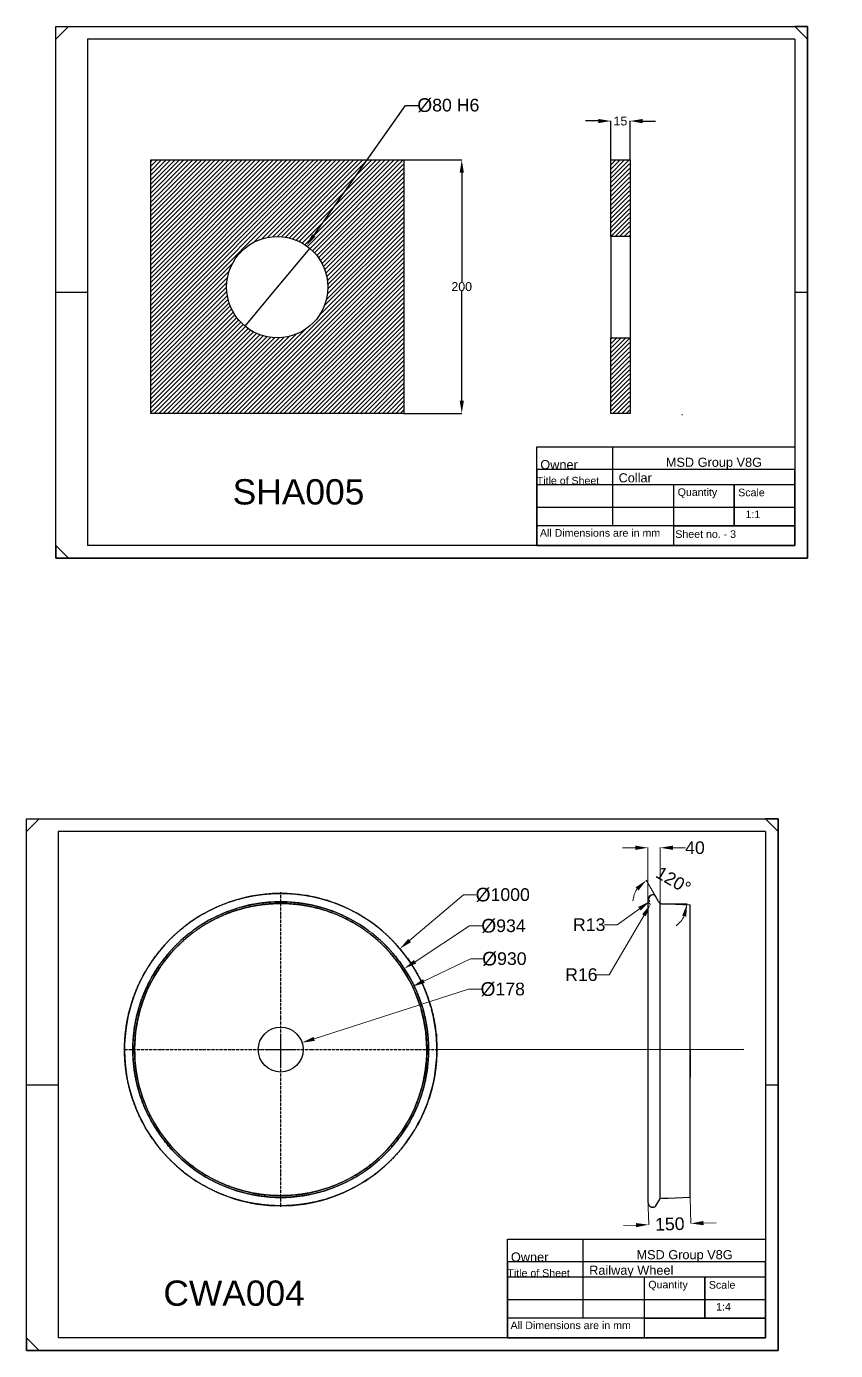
# Model space of a CAD drawing. Header units: inches. Extents: x 6036 to 12138, y -290 to 1789.
# Drawn here: x 10597 to 11236, y 721 to 1767 of the extents above; entities that cross this region are included whole.
import ezdxf

# ---------------------------------------------------------------- set-up
doc = ezdxf.new("R2010")
doc.units = ezdxf.units.IN
doc.header["$MEASUREMENT"] = 0
doc.linetypes.add('AM_ISO02W050x2', pattern=[3.75, 3, -0.75])
doc.linetypes.add('CENTER2', pattern=[1.125, 0.75, -0.125, 0.125, -0.125])
doc.layers.add('AM_5', color=3, linetype='Continuous', lineweight=15)
doc.layers.add('AM_8', color=1, linetype='Continuous', lineweight=15)
doc.styles.get("Standard").update_dxf_attribs({"font": 'arial.ttf'})
doc.dimstyles.new('AM_ANSI$0', dxfattribs={"dimtxt": 10, "dimasz": 10, "dimexe": 0.1, "dimexo": 0.05, "dimgap": 0.06, "dimtad": 0, "dimtoh": 1, "dimdec": 4, "dimzin": 7, "dimdsep": 46, "dimtxsty": 'Standard', "dimcen": 0, "dimclrd": 256, "dimclre": 256, "dimclrt": 2, "dimadec": 0, "dimazin": 2, "dimtp": 0.1, "dimtm": 0.1, "dimtfac": 0.71, "dimtdec": 4, "dimtofl": 0, "dimtmove": 0, "dimatfit": 3, "dimfxl": 1, "dimtolj": 1, "dimtzin": 7, "dimlwd": -1, "dimlwe": -1, "dimarcsym": 1})
doc.dimstyles.new('AM_ANSI$2', dxfattribs={"dimtxt": 10, "dimasz": 10, "dimexe": 0.1, "dimexo": 0.05, "dimgap": 0.06, "dimtad": 0, "dimtoh": 1, "dimdec": 4, "dimzin": 7, "dimdsep": 46, "dimtxsty": 'Standard', "dimcen": 0, "dimclrd": 256, "dimclre": 256, "dimclrt": 2, "dimadec": 0, "dimazin": 2, "dimtp": 0.1, "dimtm": 0.1, "dimtfac": 0.71, "dimtdec": 4, "dimtofl": 0, "dimtmove": 0, "dimatfit": 3, "dimfxl": 1, "dimtolj": 1, "dimtzin": 7, "dimlwd": -1, "dimlwe": -1, "dimarcsym": 1})
doc.dimstyles.new('AM_ANSI$3', dxfattribs={"dimtxt": 10, "dimasz": 10, "dimexe": 0.1, "dimexo": 0.05, "dimgap": 0.06, "dimtad": 0, "dimtoh": 1, "dimdec": 4, "dimzin": 7, "dimdsep": 46, "dimtxsty": 'Standard', "dimcen": 0, "dimclrd": 256, "dimclre": 256, "dimclrt": 256, "dimadec": 0, "dimazin": 2, "dimtp": 0.1, "dimtm": 0.1, "dimtfac": 0.71, "dimtdec": 4, "dimtofl": 0, "dimtmove": 0, "dimatfit": 0, "dimfxl": 1, "dimtolj": 1, "dimtzin": 7, "dimlwd": -1, "dimlwe": -1, "dimarcsym": 1})
doc.dimstyles.new('AM_ANSI$4', dxfattribs={"dimtxt": 10, "dimasz": 10, "dimexe": 0.1, "dimexo": 0.05, "dimgap": 0.06, "dimtad": 0, "dimtoh": 1, "dimdec": 4, "dimzin": 7, "dimdsep": 46, "dimtxsty": 'Standard', "dimcen": 0, "dimclrd": 256, "dimclre": 256, "dimclrt": 256, "dimadec": 0, "dimazin": 2, "dimtp": 0.1, "dimtm": 0.1, "dimtfac": 0.71, "dimtdec": 4, "dimtofl": 0, "dimtmove": 0, "dimatfit": 0, "dimfxl": 1, "dimtolj": 1, "dimtzin": 7, "dimlwd": -1, "dimlwe": -1, "dimarcsym": 1})
doc.dimstyles.new('Annotative', dxfattribs={"dimscale": 0, "dimtxt": 7, "dimasz": 10, "dimexe": 0.18, "dimexo": 0.0625, "dimgap": 0.09, "dimtad": 0, "dimtih": 1, "dimtoh": 1, "dimdec": 4, "dimzin": 0, "dimdsep": 46, "dimtxsty": 'Standard', "dimcen": 0.09, "dimadec": 0, "dimazin": 0, "dimtfac": 1, "dimtdec": 4, "dimtofl": 0, "dimtmove": 0, "dimatfit": 3, "dimfxl": 1, "dimtolj": 1, "dimtzin": 0, "dimarcsym": 0})

# ---------------------------------------------------------------- blocks, each defined once
blk = doc.blocks.new('*D58')
at = {"linetype": 'ByBlock', "transparency": 16777216}
for p, q in [((10823.9, 1601.6), (10896.3, 1704.3)), ((10896.3, 1704.3), (10906.3, 1704.3))]:
    blk.add_line(p, q, dxfattribs=at)
at = {"transparency": 16777216}
blk.add_solid([(10822.5, 1602.5), (10825.2, 1600.6), (10818.1, 1593.4)], dxfattribs=at)
at = {"layer": 'Defpoints', "color": 0, "transparency": 16777216}
for p in [(10818.1, 1593.4), (10772, 1528)]:
    blk.add_point(p, dxfattribs=at)
at = {"transparency": 16777216, "insert": (10930.2, 1704.3), "char_height": 10, "attachment_point": 5}
blk.add_mtext('\\A1;{\\H1.08333x;Ø}80 H6', dxfattribs=at)
blk = doc.blocks.new('*U55')
at = {"color": 0, "linetype": 'CENTER2', "transparency": 16777216}
for p, q in [((0, 19.3), (0, 100.2)), ((-100.2, 0), (-19.3, 0)), ((19.3, 0), (100.2, 0)), ((0, -100.2), (0, -19.3))]:
    blk.add_line(p, q, dxfattribs=at)
at = {"color": 0, "linetype": 'Continuous', "transparency": 16777216}
for p, q in [((-9.7, 0), (9.7, 0)), ((0, -9.7), (0, 9.7))]:
    blk.add_line(p, q, dxfattribs=at)
blk = doc.blocks.new('*U56')
at = {"color": 0, "linetype": 'CENTER2', "transparency": 16777216}
for p, q in [((0, 98.724), (0, 497.12)), ((-497.12, 0), (-98.724, 0)), ((98.724, 0), (497.12, 0)), ((0, -497.12), (0, -98.724))]:
    blk.add_line(p, q, dxfattribs=at)
at = {"color": 0, "linetype": 'Continuous', "transparency": 16777216}
for p, q in [((0, -49.362), (0, 49.362)), ((-49.362, 0), (49.362, 0))]:
    blk.add_line(p, q, dxfattribs=at)
blk = doc.blocks.new('wheel')
for p, q in [((-630.8, 599), (-630.8, 649)), ((-1189.1, 599), (-1189, 599)), ((-1060.5, 599), (-1060.5, 599))]:
    blk.add_line(p, q)
at = {"linetype": 'AM_ISO02W050x2'}
for radius in [493.6, 467.3, 461.7]:
    blk.add_circle((-1124.5, 599), radius, dxfattribs=at)
blk.add_circle((-1124.5, 599), 71)
for radius, start, end in [(493.6, 87.6779, 130.3094), (493.6, 75.7458, 87.6779), (467.3, 87.547, 126.3402), (461.7, 87.5172, 125.3812), (467.3, 74.9245, 87.547), (461.7, 74.7365, 87.5172), (493.6, 49.6906, 75.7458), (467.3, 53.6598, 74.9245), (461.7, 54.6188, 74.7365), (493.6, 131.8289, 164.126), (467.3, 128.0838, 163.2062), (461.7, 127.1848, 162.9956), (461.7, 17.0044, 52.8152), (467.3, 16.7938, 51.9162), (493.6, 15.874, 48.1711), (493.6, 165.1612, 14.8388), (467.3, 164.3045, 15.6955), (461.7, 164.1084, 15.8916)]:
    blk.add_arc((-1124.5, 599), radius, start, end)
at = {"linetype": 'CENTER2'}
for name in ['*U56', '*U55']:
    blk.add_blockref(name, (-1124.5, 599), dxfattribs=at)
blk = doc.blocks.new('side_view wheel')
for p, q in [((1453.6, 1131.2), (1451.8, 1134.3)), ((1462.8, 1115.2), (1453.6, 1131.2)), ((1429.8, 1119.7), (1429.8, 164.4)), ((1468.7, 174.8), (1468.7, 1109.4)), ((1476.7, 1107.2), (1493.3, 1107.2)), ((1493.3, 1107.2), (1562.8, 1103.8)), ((1562.8, 180.4), (1562.8, 1103.8)), ((1562.8, 648.4), (1562.8, 737.4)), ((1562.8, 648.4), (1562.8, 559.4)), ((1462.8, 168.9), (1453.6, 153)), ((1476.7, 176.9), (1493.3, 176.9)), ((1493.3, 176.9), (1562.8, 180.4)), ((1445.9, 148.4), (1445.8, 148.4)), ((1453.6, 153), (1451.8, 149.9))]:
    blk.add_line(p, q)
for centre, radius, start, end in [((1445.8, 1119.7), 16, 86.1887, 180), ((1445.9, 1122.7), 13, 62.8124, 90), ((1476.7, 1123.2), 16, 210, 270), ((1476.7, 160.9), 16, 90, 150), ((1445.8, 164.4), 16, 180, 273.8113), ((1445.9, 161.4), 13, 270, 297.1876)]:
    blk.add_arc(centre, radius, start, end)
blk = doc.blocks.new('*D60')
at = {"layer": 'AM_5', "linetype": 'ByBlock', "transparency": 16777216}
for p, q in [((10824.2, 966.8), (10946.2, 1006)), ((10946.2, 1006), (10956.2, 1006))]:
    blk.add_line(p, q, dxfattribs=at)
at = {"layer": 'AM_5', "transparency": 16777216}
blk.add_solid([(10823.7, 968.4), (10824.7, 965.3), (10814.7, 963.8)], dxfattribs=at)
at = {"layer": 'Defpoints', "color": 0, "transparency": 16777216}
for p in [(10814.7, 963.8), (10780.9, 952.9)]:
    blk.add_point(p, dxfattribs=at)
at = {"layer": 'AM_5', "transparency": 16777216, "insert": (10973.2, 1006), "char_height": 10, "attachment_point": 5}
blk.add_mtext('\\A1;{\\H1.08333x;Ø}178', dxfattribs=at)
blk = doc.blocks.new('*D61')
at = {"layer": 'AM_5', "linetype": 'ByBlock', "transparency": 16777216}
for p, q in [((10910.9, 1012.5), (10947.6, 1030)), ((10947.6, 1030), (10957.6, 1030))]:
    blk.add_line(p, q, dxfattribs=at)
at = {"layer": 'AM_5', "transparency": 16777216}
blk.add_solid([(10910.2, 1014), (10911.6, 1011), (10901.9, 1008.1)], dxfattribs=at)
at = {"layer": 'Defpoints', "color": 0, "transparency": 16777216}
for p in [(10901.9, 1008.1), (10693.6, 908.6)]:
    blk.add_point(p, dxfattribs=at)
at = {"layer": 'AM_5', "transparency": 16777216, "insert": (10974.5, 1030), "char_height": 10, "attachment_point": 5}
blk.add_mtext('\\A1;{\\H1.08333x;Ø}930', dxfattribs=at)
blk = doc.blocks.new('*D62')
at = {"layer": 'AM_5', "linetype": 'ByBlock', "transparency": 16777216}
for p, q in [((10903.9, 1027.8), (10946.9, 1056)), ((10946.9, 1056), (10956.9, 1056))]:
    blk.add_line(p, q, dxfattribs=at)
at = {"layer": 'AM_5', "transparency": 16777216}
blk.add_solid([(10903, 1029.2), (10904.8, 1026.4), (10895.5, 1022.3)], dxfattribs=at)
at = {"layer": 'Defpoints', "color": 0, "transparency": 16777216}
for p in [(10895.5, 1022.3), (10700, 894.4)]:
    blk.add_point(p, dxfattribs=at)
at = {"layer": 'AM_5', "transparency": 16777216, "insert": (10973.8, 1056), "char_height": 10, "attachment_point": 5}
blk.add_mtext('\\A1;{\\H1.08333x;Ø}934', dxfattribs=at)
blk = doc.blocks.new('*D63')
at = {"layer": 'AM_5', "linetype": 'ByBlock', "transparency": 16777216}
for p, q in [((10899.6, 1044.5), (10942.3, 1080.6)), ((10942.3, 1080.6), (10952.3, 1080.6))]:
    blk.add_line(p, q, dxfattribs=at)
at = {"layer": 'AM_5', "transparency": 16777216}
blk.add_solid([(10898.5, 1045.8), (10900.7, 1043.2), (10892, 1038.1)], dxfattribs=at)
at = {"layer": 'Defpoints', "color": 0, "transparency": 16777216}
for p in [(10892, 1038.1), (10703.5, 878.7)]:
    blk.add_point(p, dxfattribs=at)
at = {"layer": 'AM_5', "transparency": 16777216, "insert": (10973.2, 1080.6), "char_height": 10, "attachment_point": 5}
blk.add_mtext('\\A1;{\\H1.08333x;Ø}1000', dxfattribs=at)
blk = doc.blocks.new('*D64')
at = {"layer": 'AM_5', "linetype": 'ByBlock', "transparency": 16777216}
for p, q in [((11087.9, 840.7), (11088.6, 819.9)), ((11121.2, 841.7), (11121.8, 820.9)), ((11078.6, 819.7), (11068.6, 819.4)), ((11131.8, 821.3), (11141.8, 821.6))]:
    blk.add_line(p, q, dxfattribs=at)
at = {"layer": 'AM_5', "transparency": 16777216}
for points in [[(11078.5, 821.3), (11078.6, 818), (11088.6, 820)], [(11131.8, 823), (11131.9, 819.6), (11121.8, 821)]]:
    blk.add_solid(points, dxfattribs=at)
at = {"layer": 'Defpoints', "color": 0, "transparency": 16777216}
for p in [(11087.9, 840.7), (11121.2, 841.7), (11121.8, 821)]:
    blk.add_point(p, dxfattribs=at)
at = {"layer": 'AM_5', "color": 2, "transparency": 16777216, "insert": (11105.2, 820.5), "char_height": 10, "attachment_point": 5, "rotation": 1.7463}
blk.add_mtext('\\A1;{\\C3;150}', dxfattribs=at)
blk = doc.blocks.new('*D65')
at = {"layer": 'AM_5', "linetype": 'ByBlock', "transparency": 16777216}
for p, q in [((11081.2, 1069.6), (11063.5, 1057)), ((11063.5, 1057), (11053.5, 1057))]:
    blk.add_line(p, q, dxfattribs=at)
blk.add_arc((11092, 1077.3), 3.25, 90.8815, 217.3014, dxfattribs=at)
at = {"layer": 'AM_5', "transparency": 16777216}
blk.add_solid([(11080.2, 1071), (11082.2, 1068.3), (11089.3, 1075.4)], dxfattribs=at)
at = {"layer": 'Defpoints', "color": 0, "transparency": 16777216}
for p in [(11089.3, 1075.4), (11092, 1077.3)]:
    blk.add_point(p, dxfattribs=at)
at = {"layer": 'AM_5', "transparency": 16777216, "insert": (11041.5, 1057), "char_height": 10, "attachment_point": 5}
blk.add_mtext('\\A1;R13', dxfattribs=at)
blk = doc.blocks.new('*D59')
at = {"layer": 'AM_5', "linetype": 'ByBlock', "transparency": 16777216}
for p, q in [((11084.9, 1064.5), (11057.3, 1017.5)), ((11057.3, 1017.5), (11047.3, 1017.5))]:
    blk.add_line(p, q, dxfattribs=at)
blk.add_arc((11091.9, 1076.6), 4, 180.7162, 241.0845, dxfattribs=at)
at = {"layer": 'AM_5', "transparency": 16777216}
blk.add_solid([(11083.4, 1065.3), (11086.3, 1063.7), (11089.9, 1073.1)], dxfattribs=at)
at = {"layer": 'Defpoints', "color": 0, "transparency": 16777216}
for p in [(11089.9, 1073.1), (11091.9, 1076.6)]:
    blk.add_point(p, dxfattribs=at)
at = {"layer": 'AM_5', "transparency": 16777216, "insert": (11035.3, 1017.5), "char_height": 10, "attachment_point": 5}
blk.add_mtext('\\A1;R16', dxfattribs=at)
blk = doc.blocks.new('*D66')
at = {"layer": 'AM_5', "linetype": 'ByBlock', "transparency": 16777216}
for p, q in [((11077.9, 1117.8), (11067.9, 1117.8)), ((11087.9, 1076.6), (11087.9, 1117.9)), ((11097.7, 1074), (11097.7, 1117.9)), ((11107.7, 1117.8), (11117.7, 1117.8))]:
    blk.add_line(p, q, dxfattribs=at)
at = {"layer": 'AM_5', "transparency": 16777216}
for points in [[(11077.9, 1119.5), (11077.9, 1116.1), (11087.9, 1117.8)], [(11107.7, 1119.5), (11107.7, 1116.1), (11097.7, 1117.8)]]:
    blk.add_solid(points, dxfattribs=at)
at = {"layer": 'Defpoints', "color": 0, "transparency": 16777216}
for p in [(11097.7, 1117.8), (11087.9, 1076.6), (11097.7, 1074)]:
    blk.add_point(p, dxfattribs=at)
at = {"layer": 'AM_5', "color": 2, "transparency": 16777216, "insert": (11125.1, 1117.8), "char_height": 10, "attachment_point": 5}
blk.add_mtext('\\A1;{\\C3;40}', dxfattribs=at)
blk = doc.blocks.new('*D67')
at = {"layer": 'AM_5', "linetype": 'ByBlock', "transparency": 16777216}
for p, q in [((11093.9, 1079.5), (11086.5, 1092.2)), ((11103.9, 1073.5), (11119, 1073.5))]:
    blk.add_line(p, q, dxfattribs=at)
for start, end in [(146.8341, 173.6682), (306.3318, 333.1659)]:
    blk.add_arc((11097.4, 1073.5), 21.5, start, end, dxfattribs=at)
at = {"layer": 'AM_5', "transparency": 16777216}
for points in [[(11078.2, 1086.5), (11080.5, 1084), (11086.6, 1092.1)], [(11115, 1064.1), (11118.2, 1063.3), (11118.9, 1073.5)]]:
    blk.add_solid(points, dxfattribs=at)
at = {"layer": 'Defpoints', "color": 0, "transparency": 16777216}
for p in [(11093.9, 1079.4), (11113.9, 1087.3), (11096.2, 1075.5), (11099.7, 1073.5), (11103.8, 1073.5)]:
    blk.add_point(p, dxfattribs=at)
at = {"layer": 'AM_5', "color": 2, "transparency": 16777216, "insert": (11108.1, 1092.1), "char_height": 10, "attachment_point": 5, "rotation": 330}
blk.add_mtext('\\A1;{\\C3;120°}', dxfattribs=at)
blk = doc.blocks.new('*D83')
at = {"color": 0, "lineweight": -2, "transparency": 16777216}
for p, q in [((10895.1, 1661.2), (10941, 1661.2)), ((10940.8, 1651.2), (10940.8, 1564.8)), ((10940.8, 1471), (10940.8, 1557.4)), ((10895.1, 1461), (10941, 1461))]:
    blk.add_line(p, q, dxfattribs=at)
at = {"color": 0, "transparency": 16777216}
for points in [[(10939.2, 1651.2), (10942.5, 1651.2), (10940.8, 1661.2)], [(10939.2, 1471), (10942.5, 1471), (10940.8, 1461)]]:
    blk.add_solid(points, dxfattribs=at)
at = {"layer": 'Defpoints', "color": 0, "transparency": 16777216}
for p in [(10895.1, 1661.2), (10895.1, 1461), (10940.8, 1461)]:
    blk.add_point(p, dxfattribs=at)
at = {"color": 0, "transparency": 16777216, "insert": (10940.8, 1561.1), "char_height": 7, "attachment_point": 5}
blk.add_mtext('\\A1;200', dxfattribs=at)
blk = doc.blocks.new('*D84')
at = {"color": 0, "lineweight": -2, "transparency": 16777216}
for p, q in [((11048.7, 1692), (11038.7, 1692)), ((11058.6, 1661.3), (11058.7, 1692.1)), ((11073.8, 1661.3), (11073.8, 1692.1)), ((11083.8, 1691.9), (11093.8, 1691.9))]:
    blk.add_line(p, q, dxfattribs=at)
at = {"color": 0, "transparency": 16777216}
for points in [[(11048.7, 1693.6), (11048.7, 1690.3), (11058.7, 1691.9)], [(11083.8, 1693.6), (11083.8, 1690.2), (11073.8, 1691.9)]]:
    blk.add_solid(points, dxfattribs=at)
at = {"layer": 'Defpoints', "color": 0, "transparency": 16777216}
for p in [(11073.8, 1691.9), (11058.6, 1661.2), (11073.8, 1661.2)]:
    blk.add_point(p, dxfattribs=at)
at = {"color": 0, "transparency": 16777216, "insert": (11066.2, 1691.9), "char_height": 7, "attachment_point": 5}
blk.add_mtext('\\A1;15', dxfattribs=at)

msp = doc.modelspace()

# ---------------------------------------------------------------- hatches: boundary and pattern name
h = msp.add_hatch()
h.set_pattern_fill('ANSI31', color=1, scale=20)
h.set_pattern_definition([(45, (11266.5867, -141.0957), (-1.767767, 1.767767), [])])
h.paths.add_polyline_path([(10895.05432, 1661.22611), (10695.05432, 1661.22611), (10695.05432, 1460.96669), (10895.05432, 1460.96669)])
h.paths.add_polyline_path([(10835.05432, 1560.69323, -1), (10755.05432, 1560.69323, -1)], flags=16)
at = {"layer": 'AM_8'}
h = msp.add_hatch(dxfattribs=at)
h.set_pattern_fill('_U', color=256, scale=2.5, angle=45, style=0, pattern_type=0)
h.set_pattern_definition([(45, (2457.6633, 1170.4777), (-1.76776695, 1.76776695), [])])
h.paths.add_polyline_path([(11073.37086, 1520.96342), (11058.37086, 1520.96342), (11058.37086, 1460.96342), (11073.37086, 1460.96342)])
h.paths.add_polyline_path([(11058.37086, 1660.96342), (11058.37086, 1600.96342), (11067.37086, 1600.96342), (11073.37086, 1600.96342), (11073.37086, 1660.96342)])

# ---------------------------------------------------------------- linework, layer by layer
for p, q in [((10620.08295, 1756.62696), (10630.08295, 1766.62696)), ((11214.08295, 1756.62696), (11204.08295, 1766.62696)), ((11058.61967, 1600.68118), (11058.61967, 1661.22611)), ((11058.61967, 1661.22611), (11073.76225, 1661.20142)), ((11073.76225, 1661.20142), (11073.76225, 1600.68118)), ((11073.76225, 1600.68118), (11058.61967, 1600.68118)), ((11058.61967, 1600.68118), (11058.61967, 1520.70528)), ((11073.76225, 1600.68118), (11073.8653, 1520.70528)), ((10820.69749, 1591.39221), (10795.05432, 1560.69323)), ((10795.05432, 1560.69323), (10769.41114, 1529.99424)), ((10620.08295, 1556.62696), (10645.08295, 1556.62696)), ((11204.08295, 1556.62696), (11214.08295, 1556.62696)), ((11058.61967, 1520.70528), (11073.8653, 1520.70528)), ((11058.61967, 1460.96669), (11058.61967, 1520.70528)), ((11073.8653, 1520.70528), (11073.8653, 1460.96669)), ((11073.8653, 1460.96669), (11058.61967, 1460.96669)), ((11114.69359, 1460.17334), (11115.20213, 1460.17346)), ((11108.08295, 1372.22696), (11108.08295, 1356.62696)), ((10620.08295, 1356.62696), (10630.08295, 1346.62696)), ((10596.87895, 1130.60664), (10606.87895, 1140.60664)), ((11190.87895, 1130.60664), (11180.87895, 1140.60664)), ((10679.0667, 992.11752), (10678.47625, 989.96752)), ((10685.92322, 992.11752), (10685.29677, 989.96752)), ((10687.39163, 992.11752), (10686.75689, 989.96752)), ((10908.13983, 992.11752), (10908.77457, 989.96752)), ((10909.60824, 992.11752), (10910.23469, 989.96752)), ((10916.46476, 992.11752), (10917.05521, 989.96752)), ((10922.04573, 958.3635), (11163.7032, 958.5516)), ((10596.87895, 930.60664), (10621.87895, 930.60664)), ((11180.87895, 930.60664), (11190.87895, 930.60664)), ((11091.48958, 834.15303), (11091.99813, 834.15315)), ((11084.87895, 746.20664), (11084.87895, 730.60664)), ((10596.87895, 730.60664), (10606.87895, 720.60664))]:
    msp.add_line(p, q)
for points in [[(10620.08295, 1766.62696), (11214.08295, 1766.62696), (11214.08295, 1346.62696), (10620.08295, 1346.62696)], [(10695.05432, 1661.22611), (10895.05432, 1661.22611), (10895.05432, 1460.96669), (10695.05432, 1460.96669)], [(11000.08295, 1434.62696), (11204.08295, 1434.62696), (11204.08295, 1356.62696), (11000.08295, 1356.62696)], [(11000.08295, 1356.62696), (11204.08295, 1356.62696), (11204.08295, 1416.62696), (11000.08295, 1416.62696)], [(11000.08295, 1356.62696), (11204.08295, 1356.62696), (11204.08295, 1404.62696), (11000.08295, 1404.62696)], [(11156.08295, 1404.62696), (11108.08295, 1404.62696), (11108.08295, 1372.22696), (11156.08295, 1372.22696)], [(11204.08295, 1404.62696), (11156.08295, 1404.62696), (11156.08295, 1372.22696), (11204.08295, 1372.22696)], [(11000.08295, 1356.62696), (11204.08295, 1356.62696), (11204.08295, 1386.62696), (11000.08295, 1386.62696)], [(11000.08295, 1356.62696), (11204.08295, 1356.62696), (11204.08295, 1372.22696), (11000.08295, 1372.22696)], [(10596.87895, 1140.60664), (11190.87895, 1140.60664), (11190.87895, 720.60664), (10596.87895, 720.60664)], [(10976.87895, 808.60664), (11180.87895, 808.60664), (11180.87895, 730.60664), (10976.87895, 730.60664)], [(10976.87895, 730.60664), (11180.87895, 730.60664), (11180.87895, 790.60664), (10976.87895, 790.60664)], [(10976.87895, 730.60664), (11180.87895, 730.60664), (11180.87895, 778.60664), (10976.87895, 778.60664)], [(11132.87895, 778.60664), (11084.87895, 778.60664), (11084.87895, 746.20664), (11132.87895, 746.20664)], [(11180.87895, 778.60664), (11132.87895, 778.60664), (11132.87895, 746.20664), (11180.87895, 746.20664)], [(10976.87895, 730.60664), (11180.87895, 730.60664), (11180.87895, 760.60664), (10976.87895, 760.60664)], [(10976.87895, 730.60664), (11180.87895, 730.60664), (11180.87895, 746.20664), (10976.87895, 746.20664)]]:
    msp.add_lwpolyline(points, close=True)
for points in [[(11204.08295, 1346.62696), (11214.08295, 1346.62696), (11214.08295, 1766.62696), (11204.08295, 1766.62696)], [(10645.08295, 1756.62696), (10645.08295, 1356.62696)], [(11204.08295, 1756.62696), (10645.08295, 1756.62696)], [(11204.08295, 1756.62696), (11204.08295, 1356.62696)], [(11060.08295, 1372.22696), (11060.08295, 1434.62696), (11204.08295, 1434.62696), (11204.08295, 1356.62696), (11060.08295, 1356.62696)], [(10620.08295, 1356.62696), (10620.08295, 1346.62696), (11214.08295, 1346.62696), (11214.08295, 1356.62696)], [(11204.08295, 1356.62696), (10645.08295, 1356.62696)], [(10596.87895, 1130.60664), (10596.87895, 1140.60664), (11190.87895, 1140.60664), (11190.87895, 1130.60664)], [(11180.87895, 720.60664), (11190.87895, 720.60664), (11190.87895, 1140.60664), (11180.87895, 1140.60664)], [(10621.87895, 1130.60664), (10621.87895, 730.60664)], [(11180.87895, 1130.60664), (10621.87895, 1130.60664)], [(11180.87895, 1130.60664), (11180.87895, 730.60664)], [(11036.87895, 746.20664), (11036.87895, 808.60664), (11180.87895, 808.60664), (11180.87895, 730.60664), (11036.87895, 730.60664)], [(10596.87895, 730.60664), (10596.87895, 720.60664), (11190.87895, 720.60664), (11190.87895, 730.60664)], [(11180.87895, 730.60664), (10621.87895, 730.60664)]]:
    msp.add_lwpolyline(points)
msp.add_circle((10795.05432, 1560.69323), 40)

# ---------------------------------------------------------------- block references
at = {"xscale": 0.25, "yscale": 0.25, "zscale": 0.25}
for name, p in [('wheel', (11078.87895, 808.60664)), ('side_view wheel', (10730.4975, 796.64515))]:
    msp.add_blockref(name, p, dxfattribs=at)

# ---------------------------------------------------------------- texts
at = {"attachment_point": 1}
for s, width, gutter_width, heights, insert, char_height in [(' Owner', 50.617645, 15, [0], (11000.08295, 1424.07744), 7.2), ('MSD Group V8G', 112.7393063, 15, [0], (11102.08295, 1425.94865), 7.2), ('Collar', 114.1197886, 15, [0], (11064.71604, 1413.67362), 7.2), ('{\\C0;SHA005}', 110.9702741, 1, [0], (10759.7955, 1408.98285), 20), ('Title of Sheet', 54.7590919, 15, [0], (11000.08295, 1410.8316), 6), ('Quantity', 40.2640362, 15, [0], (11111.42233, 1401.7195), 6), ('Scale', 41.4144354, 15, [0], (11159.27901, 1401.48961), 6), ('\\pxi-3,l4,t4;1:1', 40.9471289, 15, [0], (11159.01896, 1384.19969), 6), ('All Dimensions are in mm', 115.8458807, 15, [0], (11002.59439, 1369.53533), 6), ('Sheet no. - 3', 87.2004007, 15, [2.1729], (11109.58169, 1368.61578), 6), (' Owner', 50.617645, 15, [0], (10976.87895, 798.05712), 7.2), ('MSD Group V8G', 112.7393063, 15, [0], (11078.87895, 799.92833), 7.2), ('Title of Sheet', 54.7590919, 15, [0], (10976.87895, 784.81128), 6), ('Railway Wheel', 114.1197886, 15, [0], (11041.51204, 787.65331), 7.2), ('{\\C0;CWA004}', 67.8455152, 1, [0], (10705.06031, 775.92216), 20), ('Quantity', 40.2640362, 15, [0], (11088.21833, 775.69918), 6), ('Scale', 41.4144354, 15, [0], (11136.07501, 775.4693), 6), ('\\pxi-3,l4,t4;1:4', 40.9471289, 15, [0], (11135.81496, 758.17937), 6), ('All Dimensions are in mm', 115.8458807, 15, [0], (10979.39039, 743.51501), 6)]:
    msp.add_mtext_dynamic_manual_height_columns(s, width=width, gutter_width=gutter_width, heights=heights, dxfattribs=dict(at, insert=insert, char_height=char_height))

# ---------------------------------------------------------------- dimensions: what is measured, and where the dimension line sits
dim = msp.add_diameter_dim_2p(p1=(10772.01065, 1527.99782), p2=(10818.09798, 1593.38863), text='{\\H1.08333x;Ø}80 H6', dimstyle='AM_ANSI$3')
dim.commit()
dim.dimension.update_dxf_attribs({"geometry": '*D58', "text_midpoint": (10930.24198, 1704.32283), "dimtype": 163})
dim = msp.add_aligned_dim(p1=(11058.61967, 1661.22611), p2=(11073.76225, 1661.20142), distance=30.71359, text='15', dimstyle='Annotative')
dim.commit()
dim.dimension.update_dxf_attribs({"geometry": '*D84', "text_midpoint": (11066.24104, 1691.92731)})
dim = msp.add_linear_dim(base=(10940.8321, 1460.96669), p1=(10895.05432, 1661.22611), p2=(10895.05432, 1460.96669), angle=90, text='200', dimstyle='Annotative')
dim.commit()
dim.dimension.update_dxf_attribs({"geometry": '*D83', "text_midpoint": (10940.8321, 1561.0964)})
at = {"layer": 'AM_5'}
dim = msp.add_linear_dim(base=(11097.6645, 1117.78963), p1=(11087.9376, 1076.57987), p2=(11097.6645, 1073.99076), text='{\\C3;40}', dimstyle='AM_ANSI$0', override={"dimpost": ''}, dxfattribs=at)
dim.commit()
dim.dimension.update_dxf_attribs({"geometry": '*D66', "text_midpoint": (11125.07102, 1117.78963)})
dim = msp.add_angular_dim_2l(base=(11113.86202, 1087.30582), line1=((11096.2004, 1075.45487), (11093.90276, 1079.4345)), line2=((11099.6645, 1073.45487), (11103.8126, 1073.45487)), text='{\\C3;<>}', dimstyle='AM_ANSI$2', override={"dimpost": ''}, dxfattribs=at)
dim.commit()
dim.dimension.update_dxf_attribs({"geometry": '*D67', "text_midpoint": (11108.12923, 1092.1162)})
for p1, p2, text, picture, middle in [((10703.54168, 878.67271), (10891.98979, 1038.05429), '{\\H1.08333x;Ø}1000', '*D63', (10973.1544, 1080.61349)), ((10700.02106, 894.37865), (10895.5104, 1022.34834), '{\\H1.08333x;Ø}934', '*D62', (10973.83896, 1055.97762)), ((10693.63223, 908.58409), (10901.89924, 1008.14291), '{\\H1.08333x;Ø}930', '*D61', (10974.52423, 1029.97276)), ((10780.86579, 952.93629), (10814.66567, 963.79071), '{\\H1.08333x;Ø}178', '*D60', (10973.1544, 1006.0211))]:
    dim = msp.add_diameter_dim_2p(p1=p1, p2=p2, text=text, dimstyle='AM_ANSI$3', dxfattribs=at)
    dim.commit()
    dim.dimension.update_dxf_attribs({"geometry": picture, "text_midpoint": middle, "dimtype": 163})
for center, mpoint, text, picture, middle in [((11091.96385, 1077.32987), (11089.31924, 1075.4408), 'R13', '*D65', (11041.53563, 1057.02874)), ((11091.9376, 1076.57987), (11089.91661, 1073.12797), 'R16', '*D59', (11035.33759, 1017.48933))]:
    dim = msp.add_radius_dim(center=center, mpoint=mpoint, text=text, dimstyle='AM_ANSI$4', dxfattribs=at)
    dim.commit()
    dim.dimension.update_dxf_attribs({"geometry": picture, "text_midpoint": middle, "dimtype": 164})
dim = msp.add_aligned_dim(p1=(11087.9376, 840.73414), p2=(11121.1876, 841.74788), distance=-20.76121, text='{\\C3;150}', dimstyle='AM_ANSI$0', override={"dimpost": ''}, dxfattribs=at)
dim.commit()
dim.dimension.update_dxf_attribs({"geometry": '*D64', "text_midpoint": (11105.19529, 820.48944)})

doc.saveas('drawing.dxf')
